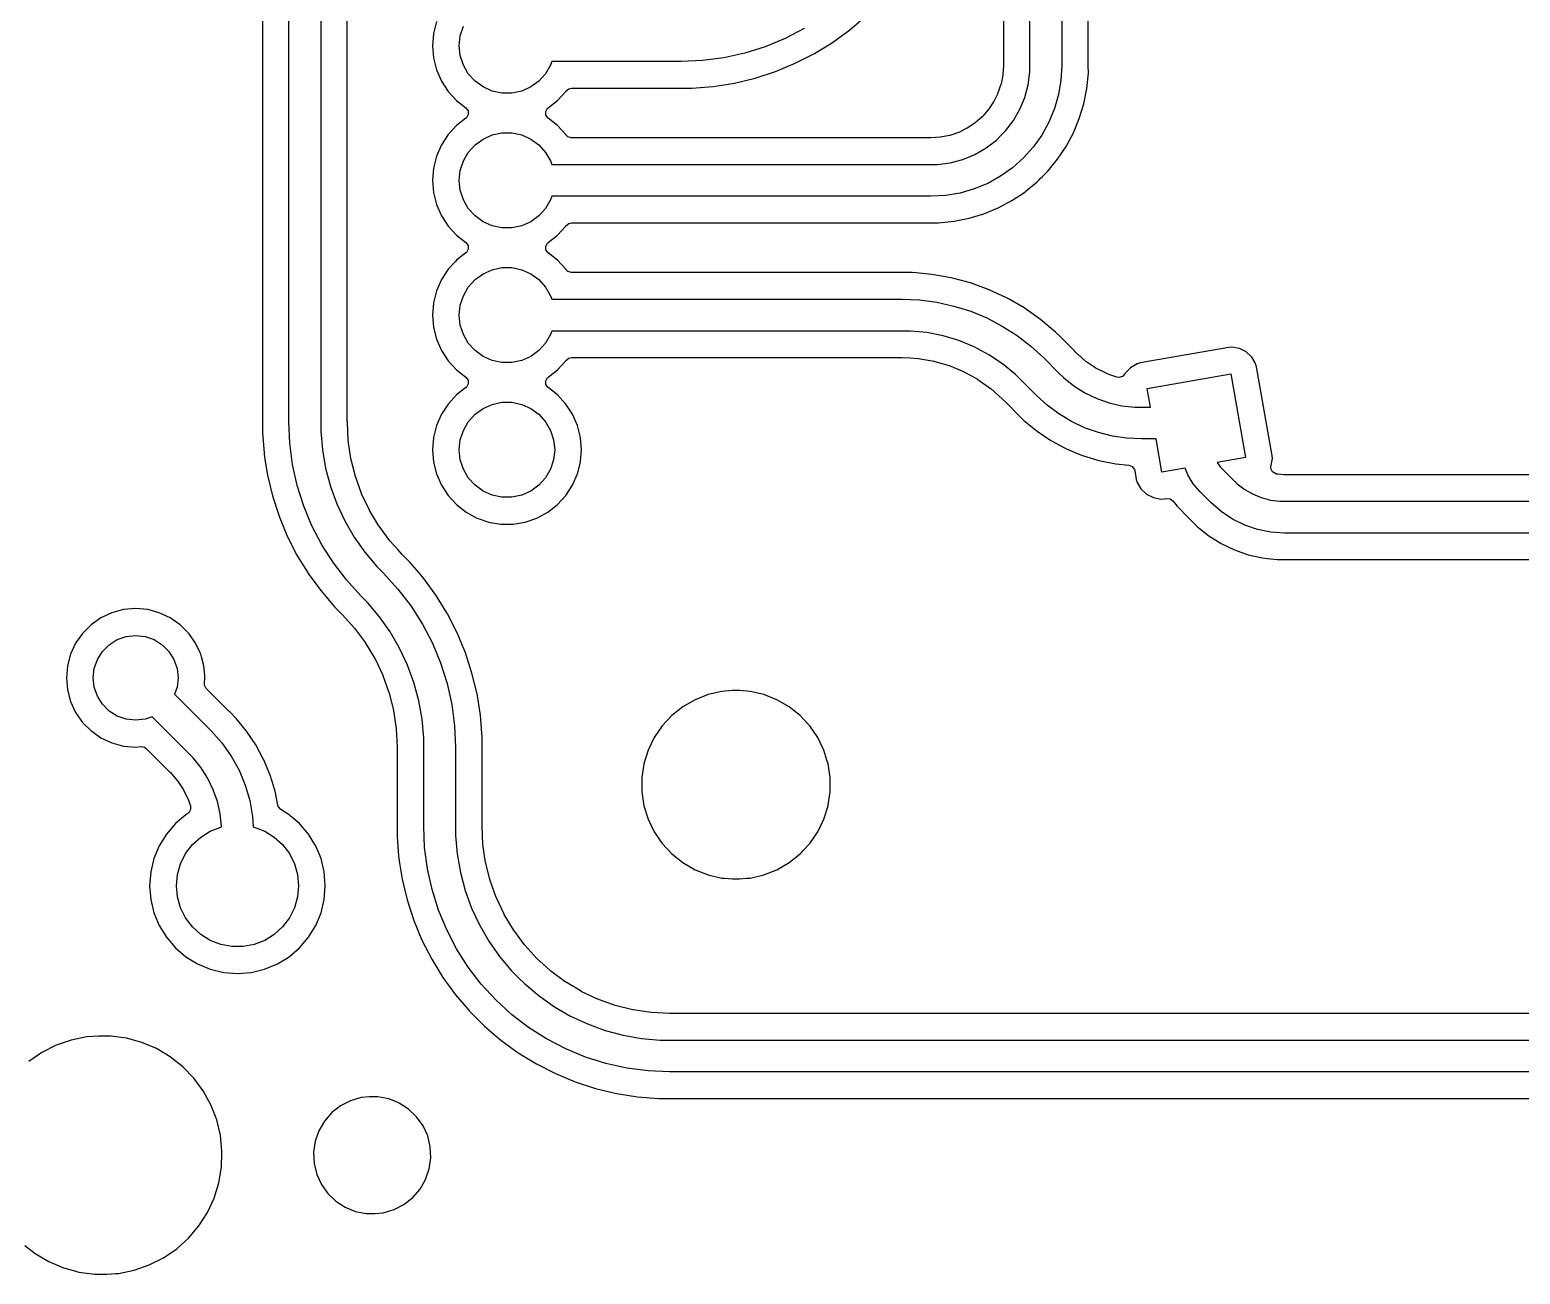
# Model space of a CAD drawing. Extents: x 68 to 346, y -197 to -84.
# Drawn here: x 205.63 to 233.73, y -181.91 to -158.45 of the extents above; entities that cross this region are included whole.
import ezdxf

# ---------------------------------------------------------------- set-up
doc = ezdxf.new("R2010")
doc.units = 0
doc.layers.add('BLACK', color=7, linetype='CONTINUOUS')

msp = doc.modelspace()

# ---------------------------------------------------------------- linework, layer by layer
at = {"layer": 'BLACK', "linetype": 'CONTINUOUS'}
for p, q in [((223.989, -149.01), (223.989, -159.035)), ((224.49, -159.122), (224.49, -148.923)), ((225.09, -148.923), (225.09, -159.122)), ((225.59, -159.082), (225.59, -156.616)), ((210.019, -157.196), (210.019, -165.756)), ((210.52, -165.844), (210.52, -157.108)), ((211.12, -157.108), (211.12, -165.844)), ((211.62, -165.843), (211.62, -157.196)), ((213.301, -158.294), (213.244, -158.519)), ((213.75, -158.563), (213.808, -158.384)), ((220.232, -158.429), (219.873, -158.616)), ((220.77, -158.688), (221.096, -158.451)), ((221.096, -158.451), (221.403, -158.189)), ((213.244, -158.519), (213.225, -158.75)), ((213.244, -158.519), (213.244, -158.519)), ((213.73, -158.75), (213.75, -158.563)), ((219.873, -158.616), (219.5, -158.77)), ((220.669, -158.75), (220.77, -158.688)), ((220.77, -158.688), (220.77, -158.688)), ((220.77, -158.688), (220.77, -158.688)), ((213.225, -158.75), (213.225, -158.75)), ((213.225, -158.75), (213.244, -158.981)), ((213.244, -158.981), (213.244, -158.981)), ((213.244, -158.981), (213.301, -159.206)), ((213.75, -158.937), (213.73, -158.75)), ((213.808, -159.116), (213.75, -158.937)), ((218.719, -158.98), (218.318, -159.032)), ((219.114, -158.892), (218.719, -158.98)), ((219.5, -158.77), (219.114, -158.892)), ((220.066, -159.082), (220.426, -158.899)), ((220.426, -158.899), (220.669, -158.75)), ((213.301, -159.206), (213.394, -159.419)), ((213.902, -159.279), (213.808, -159.116)), ((214.028, -159.419), (213.902, -159.279)), ((215.358, -159.279), (215.232, -159.419)), ((215.452, -159.116), (215.358, -159.279)), ((215.474, -159.05), (215.452, -159.116)), ((217.914, -159.05), (215.474, -159.05)), ((218.318, -159.032), (217.914, -159.05)), ((217.914, -159.05), (217.914, -159.05)), ((217.914, -159.05), (217.914, -159.05)), ((217.914, -159.05), (217.914, -159.05)), ((219.309, -159.361), (219.693, -159.237)), ((219.693, -159.237), (220.066, -159.082)), ((219.693, -159.237), (219.693, -159.237)), ((219.693, -159.237), (219.693, -159.237)), ((220.066, -159.082), (220.066, -159.082)), ((223.977, -159.304), (223.944, -159.472)), ((223.978, -159.296), (223.977, -159.304)), ((223.989, -159.124), (223.978, -159.296)), ((223.989, -159.035), (223.989, -159.035)), ((223.989, -159.035), (223.989, -159.12)), ((223.989, -159.12), (223.989, -159.124)), ((224.458, -159.487), (224.49, -159.244)), ((224.49, -159.244), (224.49, -159.122)), ((224.49, -159.122), (224.49, -159.122)), ((224.49, -159.122), (224.49, -159.122)), ((225.09, -159.122), (225.074, -159.398)), ((225.562, -159.558), (225.591, -159.268)), ((225.59, -159.122), (225.59, -159.082)), ((225.591, -159.268), (225.59, -159.122)), ((213.394, -159.419), (213.521, -159.613)), ((214.18, -159.529), (214.028, -159.419)), ((214.352, -159.606), (214.18, -159.529)), ((215.08, -159.529), (214.908, -159.606)), ((215.232, -159.419), (215.08, -159.529)), ((215.743, -159.607), (215.796, -159.561)), ((215.796, -159.561), (215.847, -159.55)), ((215.847, -159.55), (217.83, -159.55)), ((217.83, -159.55), (217.83, -159.551)), ((217.83, -159.551), (217.863, -159.55)), ((217.863, -159.55), (217.863, -159.551)), ((217.863, -159.551), (217.914, -159.551)), ((217.914, -159.551), (217.914, -159.551)), ((217.914, -159.551), (218.116, -159.551)), ((218.116, -159.551), (218.518, -159.519)), ((218.116, -159.551), (218.116, -159.551)), ((218.116, -159.551), (218.116, -159.551)), ((218.518, -159.519), (218.68, -159.493)), ((218.518, -159.519), (218.518, -159.519)), ((218.518, -159.519), (218.518, -159.519)), ((218.68, -159.493), (218.917, -159.456)), ((218.917, -159.456), (219.309, -159.361)), ((218.917, -159.456), (218.917, -159.456)), ((223.942, -159.48), (223.887, -159.641)), ((223.944, -159.472), (223.942, -159.48)), ((224.395, -159.724), (224.458, -159.487)), ((225.074, -159.398), (225.028, -159.671)), ((225.505, -159.844), (225.562, -159.558)), ((213.521, -159.613), (213.521, -159.613)), ((213.521, -159.613), (213.521, -159.613)), ((213.521, -159.613), (213.678, -159.784)), ((213.678, -159.784), (213.678, -159.784)), ((213.678, -159.784), (213.678, -159.784)), ((213.678, -159.784), (213.856, -159.922)), ((214.536, -159.645), (214.352, -159.606)), ((214.724, -159.645), (214.536, -159.645)), ((214.908, -159.606), (214.724, -159.645)), ((215.438, -159.896), (215.582, -159.784)), ((215.582, -159.784), (215.739, -159.613)), ((215.739, -159.613), (215.743, -159.607)), ((223.804, -159.809), (223.709, -159.951)), ((223.808, -159.802), (223.804, -159.809)), ((223.884, -159.649), (223.808, -159.802)), ((223.887, -159.641), (223.884, -159.649)), ((224.301, -159.95), (224.395, -159.724)), ((225.028, -159.671), (224.952, -159.937)), ((225.42, -160.123), (225.505, -159.844)), ((213.856, -160.118), (213.678, -160.256)), ((213.856, -159.922), (213.897, -159.979)), ((213.866, -160.109), (213.856, -160.118)), ((213.9, -160.049), (213.866, -160.109)), ((213.897, -159.979), (213.9, -160.049)), ((215.36, -159.991), (215.394, -159.931)), ((215.363, -160.061), (215.36, -159.991)), ((215.404, -160.118), (215.363, -160.061)), ((215.394, -159.931), (215.404, -159.922)), ((215.404, -159.922), (215.438, -159.896)), ((215.582, -160.256), (215.404, -160.118)), ((223.586, -160.092), (223.458, -160.204)), ((223.592, -160.086), (223.586, -160.092)), ((223.704, -159.958), (223.592, -160.086)), ((223.709, -159.951), (223.704, -159.958)), ((224.179, -160.162), (224.301, -159.95)), ((224.952, -159.937), (224.846, -160.193)), ((225.309, -160.393), (225.42, -160.123)), ((213.521, -160.427), (213.394, -160.621)), ((213.678, -160.256), (213.521, -160.427)), ((213.678, -160.256), (213.678, -160.256)), ((214.352, -160.434), (214.536, -160.395)), ((214.536, -160.395), (214.724, -160.395)), ((214.724, -160.395), (214.908, -160.434)), ((215.739, -160.427), (215.582, -160.256)), ((215.743, -160.433), (215.739, -160.427)), ((215.739, -160.427), (215.739, -160.427)), ((223.141, -160.387), (222.98, -160.442)), ((223.149, -160.384), (223.141, -160.387)), ((223.302, -160.308), (223.149, -160.384)), ((223.309, -160.304), (223.302, -160.308)), ((223.451, -160.209), (223.309, -160.304)), ((223.458, -160.204), (223.451, -160.209)), ((223.943, -160.443), (224.029, -160.356)), ((224.029, -160.356), (224.179, -160.162)), ((224.846, -160.193), (224.712, -160.435)), ((225.171, -160.65), (225.309, -160.393)), ((213.394, -160.621), (213.301, -160.834)), ((213.902, -160.761), (214.028, -160.621)), ((214.028, -160.621), (214.18, -160.511)), ((214.18, -160.511), (214.352, -160.434)), ((214.908, -160.434), (215.08, -160.511)), ((215.08, -160.511), (215.232, -160.621)), ((215.232, -160.621), (215.358, -160.761)), ((215.78, -160.47), (215.743, -160.433)), ((215.847, -160.489), (215.78, -160.47)), ((222.535, -160.489), (215.847, -160.489)), ((222.62, -160.489), (222.535, -160.489)), ((222.535, -160.489), (222.535, -160.489)), ((222.624, -160.489), (222.62, -160.489)), ((222.796, -160.478), (222.624, -160.489)), ((222.804, -160.477), (222.796, -160.478)), ((222.972, -160.444), (222.804, -160.477)), ((222.98, -160.442), (222.972, -160.444)), ((223.45, -160.801), (223.662, -160.679)), ((223.662, -160.679), (223.856, -160.529)), ((223.856, -160.529), (223.943, -160.443)), ((223.943, -160.443), (223.943, -160.443)), ((224.552, -160.661), (224.367, -160.867)), ((224.712, -160.435), (224.552, -160.661)), ((225.009, -160.892), (225.171, -160.65)), ((213.301, -160.834), (213.244, -161.059)), ((213.75, -161.103), (213.808, -160.924)), ((213.808, -160.924), (213.902, -160.761)), ((215.358, -160.761), (215.452, -160.924)), ((215.452, -160.924), (215.474, -160.99)), ((215.474, -160.99), (222.622, -160.99)), ((222.622, -160.99), (222.622, -160.99)), ((222.622, -160.99), (222.622, -160.99)), ((222.622, -160.99), (222.622, -160.99)), ((222.622, -160.99), (222.744, -160.99)), ((222.744, -160.99), (222.987, -160.958)), ((222.987, -160.958), (223.224, -160.895)), ((223.224, -160.895), (223.45, -160.801)), ((224.367, -160.867), (224.161, -161.052)), ((224.367, -160.867), (224.367, -160.867)), ((224.824, -161.118), (225.009, -160.892)), ((213.244, -161.059), (213.225, -161.29)), ((213.244, -161.059), (213.244, -161.059)), ((213.73, -161.29), (213.75, -161.103)), ((223.935, -161.212), (223.693, -161.346)), ((224.161, -161.052), (223.935, -161.212)), ((224.662, -161.281), (224.685, -161.257)), ((224.685, -161.257), (224.721, -161.221)), ((224.685, -161.257), (224.685, -161.257)), ((224.721, -161.221), (224.824, -161.118)), ((224.721, -161.221), (224.721, -161.221)), ((213.225, -161.29), (213.225, -161.29)), ((213.225, -161.29), (213.244, -161.521)), ((213.244, -161.521), (213.244, -161.521)), ((213.244, -161.521), (213.301, -161.746)), ((213.75, -161.477), (213.73, -161.29)), ((213.808, -161.656), (213.75, -161.477)), ((223.171, -161.528), (222.898, -161.574)), ((223.437, -161.451), (223.171, -161.528)), ((223.693, -161.346), (223.437, -161.451)), ((224.15, -161.671), (224.392, -161.509)), ((224.392, -161.509), (224.408, -161.497)), ((224.408, -161.497), (224.502, -161.419)), ((224.502, -161.419), (224.618, -161.324)), ((224.618, -161.324), (224.662, -161.281)), ((224.662, -161.281), (224.662, -161.281)), ((213.301, -161.746), (213.394, -161.959)), ((213.902, -161.819), (213.808, -161.656)), ((214.028, -161.959), (213.902, -161.819)), ((215.358, -161.819), (215.232, -161.959)), ((215.452, -161.656), (215.358, -161.819)), ((215.474, -161.59), (215.452, -161.656)), ((222.622, -161.59), (215.474, -161.59)), ((222.898, -161.574), (222.622, -161.59)), ((222.622, -161.59), (222.622, -161.59)), ((222.622, -161.59), (222.622, -161.59)), ((223.623, -161.92), (223.893, -161.809)), ((223.893, -161.809), (224.15, -161.671)), ((213.394, -161.959), (213.521, -162.153)), ((214.18, -162.069), (214.028, -161.959)), ((214.352, -162.146), (214.18, -162.069)), ((215.08, -162.069), (214.908, -162.146)), ((215.232, -161.959), (215.08, -162.069)), ((215.743, -162.147), (215.796, -162.101)), ((215.796, -162.101), (215.847, -162.09)), ((215.847, -162.09), (222.669, -162.09)), ((222.669, -162.09), (222.669, -162.09)), ((222.669, -162.09), (222.768, -162.09)), ((222.768, -162.09), (223.058, -162.062)), ((223.058, -162.062), (223.344, -162.005)), ((223.344, -162.005), (223.623, -161.92)), ((213.521, -162.153), (213.521, -162.153)), ((213.521, -162.153), (213.521, -162.153)), ((213.521, -162.153), (213.678, -162.324)), ((213.678, -162.324), (213.678, -162.324)), ((213.678, -162.324), (213.678, -162.324)), ((213.678, -162.324), (213.856, -162.462)), ((214.536, -162.185), (214.352, -162.146)), ((214.724, -162.185), (214.536, -162.185)), ((214.908, -162.146), (214.724, -162.185)), ((215.404, -162.462), (215.582, -162.324)), ((215.582, -162.324), (215.739, -162.153)), ((215.739, -162.153), (215.743, -162.147)), ((213.856, -162.658), (213.678, -162.796)), ((213.856, -162.462), (213.897, -162.519)), ((213.866, -162.649), (213.856, -162.658)), ((213.9, -162.589), (213.866, -162.649)), ((213.897, -162.519), (213.9, -162.589)), ((215.36, -162.531), (215.394, -162.471)), ((215.363, -162.601), (215.36, -162.531)), ((215.404, -162.658), (215.363, -162.601)), ((215.394, -162.471), (215.404, -162.462)), ((215.582, -162.796), (215.404, -162.658)), ((213.651, -162.826), (213.521, -162.967)), ((213.678, -162.796), (213.651, -162.826)), ((213.678, -162.796), (213.678, -162.796)), ((213.678, -162.796), (213.678, -162.796)), ((213.678, -162.796), (213.678, -162.796)), ((214.352, -162.974), (214.536, -162.935)), ((214.536, -162.935), (214.724, -162.935)), ((214.724, -162.935), (214.908, -162.974)), ((215.739, -162.967), (215.582, -162.796)), ((213.394, -163.161), (213.301, -163.374)), ((213.521, -162.967), (213.394, -163.161)), ((213.902, -163.301), (214.028, -163.161)), ((214.028, -163.161), (214.18, -163.051)), ((214.18, -163.051), (214.352, -162.974)), ((214.908, -162.974), (215.08, -163.051)), ((215.08, -163.051), (215.232, -163.161)), ((215.232, -163.161), (215.358, -163.301)), ((215.743, -162.973), (215.739, -162.967)), ((215.739, -162.967), (215.739, -162.967)), ((215.78, -163.01), (215.743, -162.973)), ((215.847, -163.029), (215.78, -163.01)), ((222.125, -163.029), (215.847, -163.029)), ((222.267, -163.03), (222.125, -163.029)), ((222.125, -163.029), (222.125, -163.029)), ((222.346, -163.036), (222.267, -163.03)), ((222.267, -163.03), (222.267, -163.03)), ((222.639, -163.062), (222.346, -163.036)), ((223.007, -163.127), (222.639, -163.062)), ((223.367, -163.224), (223.007, -163.127)), ((223.517, -163.278), (223.367, -163.224)), ((223.367, -163.224), (223.367, -163.224)), ((223.367, -163.224), (223.367, -163.224)), ((213.301, -163.374), (213.244, -163.599)), ((213.75, -163.643), (213.808, -163.464)), ((213.808, -163.464), (213.902, -163.301)), ((215.358, -163.301), (215.452, -163.464)), ((215.452, -163.464), (215.474, -163.53)), ((223.718, -163.351), (223.517, -163.278)), ((224.057, -163.509), (223.718, -163.351)), ((224.096, -163.532), (224.057, -163.509)), ((213.244, -163.599), (213.225, -163.83)), ((213.244, -163.599), (213.244, -163.599)), ((213.73, -163.83), (213.75, -163.643)), ((215.474, -163.53), (222.08, -163.53)), ((222.08, -163.53), (222.08, -163.53)), ((222.08, -163.53), (222.409, -163.544)), ((222.409, -163.544), (222.736, -163.587)), ((222.736, -163.587), (223.057, -163.659)), ((223.057, -163.659), (223.372, -163.758)), ((223.372, -163.758), (223.676, -163.884)), ((224.38, -163.696), (224.096, -163.532)), ((224.686, -163.91), (224.38, -163.696)), ((213.225, -163.83), (213.225, -163.83)), ((213.225, -163.83), (213.244, -164.061)), ((213.244, -164.061), (213.244, -164.061)), ((213.244, -164.061), (213.301, -164.286)), ((213.75, -164.017), (213.73, -163.83)), ((213.808, -164.196), (213.75, -164.017)), ((223.676, -163.884), (223.968, -164.036)), ((223.968, -164.036), (224.246, -164.213)), ((224.972, -164.15), (224.686, -163.91)), ((224.686, -163.91), (224.686, -163.91)), ((213.301, -164.286), (213.394, -164.499)), ((213.902, -164.359), (213.808, -164.196)), ((214.028, -164.499), (213.902, -164.359)), ((215.358, -164.359), (215.232, -164.499)), ((215.452, -164.196), (215.358, -164.359)), ((215.474, -164.13), (215.452, -164.196)), ((222.08, -164.13), (215.474, -164.13)), ((222.236, -164.13), (222.08, -164.13)), ((222.547, -164.161), (222.236, -164.13)), ((222.853, -164.221), (222.547, -164.161)), ((223.151, -164.312), (222.853, -164.221)), ((223.44, -164.431), (223.151, -164.312)), ((224.246, -164.213), (224.507, -164.413)), ((225.058, -164.236), (224.972, -164.15)), ((225.071, -164.249), (225.058, -164.236)), ((225.328, -164.506), (225.071, -164.249)), ((225.071, -164.249), (225.071, -164.249)), ((213.394, -164.499), (213.521, -164.693)), ((214.18, -164.609), (214.028, -164.499)), ((214.352, -164.686), (214.18, -164.609)), ((215.08, -164.609), (214.908, -164.686)), ((215.232, -164.499), (215.08, -164.609)), ((215.743, -164.687), (215.796, -164.641)), ((215.796, -164.641), (215.847, -164.63)), ((215.847, -164.63), (222.078, -164.63)), ((222.078, -164.63), (222.082, -164.631)), ((222.082, -164.631), (222.23, -164.639)), ((222.23, -164.639), (222.376, -164.647)), ((223.715, -164.579), (223.44, -164.431)), ((223.974, -164.752), (223.715, -164.579)), ((224.507, -164.413), (224.75, -164.636)), ((224.75, -164.636), (224.75, -164.636)), ((224.75, -164.636), (225.036, -164.922)), ((225.331, -164.508), (225.328, -164.506)), ((225.328, -164.506), (225.328, -164.506)), ((225.376, -164.553), (225.331, -164.508)), ((225.331, -164.508), (225.331, -164.508)), ((225.388, -164.566), (225.376, -164.553)), ((225.391, -164.569), (225.388, -164.566)), ((225.542, -164.702), (225.391, -164.569)), ((228.236, -164.438), (226.566, -164.733)), ((228.296, -164.434), (228.236, -164.438)), ((228.236, -164.438), (228.236, -164.438)), ((228.438, -164.46), (228.296, -164.434)), ((228.296, -164.434), (228.296, -164.434)), ((228.502, -164.493), (228.438, -164.46)), ((228.438, -164.46), (228.438, -164.46)), ((228.438, -164.46), (228.438, -164.46)), ((228.566, -164.525), (228.502, -164.493)), ((228.671, -164.624), (228.566, -164.525)), ((228.735, -164.733), (228.671, -164.624)), ((228.671, -164.624), (228.671, -164.624)), ((228.671, -164.624), (228.671, -164.624)), ((213.521, -164.693), (213.521, -164.693)), ((213.521, -164.693), (213.521, -164.693)), ((213.521, -164.693), (213.678, -164.864)), ((213.678, -164.864), (213.678, -164.864)), ((213.678, -164.864), (213.678, -164.864)), ((213.678, -164.864), (213.856, -165.002)), ((214.536, -164.725), (214.352, -164.686)), ((214.724, -164.725), (214.536, -164.725)), ((214.908, -164.686), (214.724, -164.725)), ((215.407, -165), (215.582, -164.864)), ((215.582, -164.864), (215.739, -164.693)), ((215.739, -164.693), (215.743, -164.687)), ((222.376, -164.647), (222.383, -164.648)), ((222.383, -164.648), (222.649, -164.693)), ((222.649, -164.693), (222.672, -164.697)), ((222.672, -164.697), (222.679, -164.699)), ((222.679, -164.699), (222.96, -164.78)), ((222.96, -164.78), (222.967, -164.782)), ((222.967, -164.782), (223.238, -164.894)), ((223.238, -164.894), (223.244, -164.897)), ((223.244, -164.897), (223.479, -165.027)), ((224.216, -164.95), (223.974, -164.752)), ((225.036, -164.922), (225.036, -164.922)), ((225.036, -164.922), (225.036, -164.922)), ((225.036, -164.922), (225.036, -164.922)), ((225.036, -164.922), (225.123, -165.009)), ((225.554, -164.712), (225.542, -164.702)), ((225.561, -164.717), (225.554, -164.712)), ((225.693, -164.805), (225.561, -164.717)), ((225.724, -164.826), (225.693, -164.805)), ((225.739, -164.836), (225.724, -164.826)), ((225.746, -164.84), (225.739, -164.836)), ((225.938, -164.934), (225.746, -164.84)), ((226.385, -164.822), (226.286, -164.927)), ((226.509, -164.749), (226.385, -164.822)), ((226.514, -164.748), (226.509, -164.749)), ((226.509, -164.749), (226.509, -164.749)), ((226.566, -164.733), (226.514, -164.748)), ((226.566, -164.733), (226.566, -164.733)), ((226.566, -164.733), (226.566, -164.733)), ((228.744, -164.748), (228.735, -164.733)), ((228.761, -164.805), (228.744, -164.748)), ((229.05, -166.448), (228.761, -164.805)), ((228.761, -164.805), (228.761, -164.805)), ((228.761, -164.805), (228.761, -164.805)), ((213.856, -165.198), (213.678, -165.336)), ((213.856, -165.002), (213.897, -165.059)), ((213.866, -165.189), (213.856, -165.198)), ((213.9, -165.129), (213.866, -165.189)), ((213.897, -165.059), (213.9, -165.129)), ((215.36, -165.071), (215.394, -165.011)), ((215.363, -165.141), (215.36, -165.071)), ((215.404, -165.198), (215.363, -165.141)), ((215.394, -165.011), (215.404, -165.002)), ((215.404, -165.002), (215.407, -165)), ((215.582, -165.336), (215.404, -165.198)), ((223.479, -165.027), (223.501, -165.039)), ((223.501, -165.039), (223.506, -165.043)), ((223.506, -165.043), (223.745, -165.212)), ((224.326, -165.06), (224.216, -164.95)), ((224.612, -165.346), (224.326, -165.06)), ((224.326, -165.06), (224.326, -165.06)), ((224.326, -165.06), (224.326, -165.06)), ((224.326, -165.06), (224.326, -165.06)), ((225.123, -165.009), (225.317, -165.163)), ((225.317, -165.163), (225.526, -165.295)), ((225.945, -164.938), (225.938, -164.934)), ((226.034, -164.968), (225.945, -164.938)), ((226.13, -165), (226.034, -164.968)), ((226.165, -165.007), (226.13, -165)), ((226.233, -164.99), (226.165, -165.007)), ((226.28, -164.939), (226.233, -164.99)), ((226.286, -164.927), (226.28, -164.939)), ((226.286, -164.927), (226.286, -164.927)), ((226.7, -165.217), (228.276, -164.939)), ((228.276, -164.939), (228.554, -166.515)), ((213.678, -165.336), (213.521, -165.507)), ((213.678, -165.336), (213.678, -165.336)), ((214.352, -165.514), (214.536, -165.475)), ((214.536, -165.475), (214.724, -165.475)), ((214.724, -165.475), (214.908, -165.514)), ((215.739, -165.507), (215.582, -165.336)), ((223.745, -165.212), (223.751, -165.217)), ((223.751, -165.217), (223.971, -165.413)), ((223.971, -165.413), (223.974, -165.416)), ((223.974, -165.416), (224.039, -165.481)), ((224.039, -165.481), (224.039, -165.481)), ((224.039, -165.481), (224.29, -165.733)), ((224.815, -165.531), (224.612, -165.346)), ((224.612, -165.346), (224.612, -165.346)), ((225.526, -165.295), (225.748, -165.402)), ((225.748, -165.402), (225.982, -165.484)), ((225.982, -165.484), (226.223, -165.538)), ((226.762, -165.566), (226.7, -165.217)), ((210.019, -165.756), (210.019, -165.757)), ((210.019, -165.757), (210.019, -165.793)), ((213.394, -165.701), (213.301, -165.914)), ((213.521, -165.507), (213.394, -165.701)), ((213.902, -165.841), (214.028, -165.701)), ((214.028, -165.701), (214.18, -165.591)), ((214.18, -165.591), (214.352, -165.514)), ((214.908, -165.514), (215.08, -165.591)), ((215.08, -165.591), (215.232, -165.701)), ((215.232, -165.701), (215.358, -165.841)), ((215.866, -165.701), (215.739, -165.507)), ((215.739, -165.507), (215.739, -165.507)), ((215.739, -165.507), (215.739, -165.507)), ((215.959, -165.914), (215.866, -165.701)), ((224.29, -165.733), (224.291, -165.733)), ((224.291, -165.733), (224.31, -165.752)), ((224.31, -165.752), (224.373, -165.815)), ((225.036, -165.694), (224.815, -165.531)), ((225.272, -165.836), (225.036, -165.694)), ((226.223, -165.538), (226.468, -165.566)), ((226.468, -165.566), (226.592, -165.566)), ((226.592, -165.566), (226.762, -165.566)), ((210.019, -165.793), (210.019, -165.793)), ((210.019, -165.793), (210.019, -166.046)), ((210.019, -166.046), (210.019, -166.046)), ((210.019, -166.046), (210.05, -166.432)), ((210.538, -166.248), (210.52, -165.844)), ((210.52, -165.844), (210.52, -165.844)), ((210.52, -165.844), (210.52, -165.844)), ((211.12, -165.844), (211.12, -165.844)), ((211.12, -165.844), (211.12, -166.02)), ((211.12, -166.02), (211.151, -166.371)), ((211.621, -165.846), (211.62, -165.843)), ((211.637, -166.187), (211.621, -165.846)), ((213.301, -165.914), (213.244, -166.139)), ((213.75, -166.183), (213.808, -166.004)), ((213.808, -166.004), (213.902, -165.841)), ((215.358, -165.841), (215.452, -166.004)), ((215.452, -166.004), (215.51, -166.183)), ((216.016, -166.139), (215.959, -165.914)), ((224.373, -165.815), (224.623, -166.02)), ((224.623, -166.02), (224.623, -166.02)), ((224.623, -166.02), (224.882, -166.193)), ((225.52, -165.953), (225.272, -165.836)), ((225.779, -166.046), (225.52, -165.953)), ((226.045, -166.112), (225.779, -166.046)), ((210.59, -166.649), (210.538, -166.248)), ((211.638, -166.194), (211.637, -166.187)), ((211.688, -166.531), (211.638, -166.194)), ((213.244, -166.139), (213.225, -166.37)), ((213.244, -166.139), (213.244, -166.139)), ((213.73, -166.37), (213.75, -166.183)), ((215.51, -166.183), (215.53, -166.37)), ((216.035, -166.37), (216.016, -166.139)), ((216.016, -166.139), (216.016, -166.139)), ((224.882, -166.193), (224.893, -166.2)), ((224.893, -166.2), (225.142, -166.334)), ((226.317, -166.153), (226.045, -166.112)), ((226.592, -166.166), (226.317, -166.153)), ((226.868, -166.166), (226.592, -166.166)), ((226.592, -166.166), (226.592, -166.166)), ((226.592, -166.166), (226.592, -166.166)), ((226.978, -166.793), (226.868, -166.166)), ((210.05, -166.432), (210.051, -166.448)), ((210.051, -166.448), (210.068, -166.553)), ((210.068, -166.553), (210.114, -166.847)), ((211.151, -166.371), (211.212, -166.718)), ((211.689, -166.537), (211.688, -166.531)), ((211.725, -166.679), (211.689, -166.537)), ((213.225, -166.37), (213.225, -166.37)), ((213.225, -166.37), (213.244, -166.601)), ((213.244, -166.601), (213.244, -166.601)), ((213.244, -166.601), (213.301, -166.826)), ((213.75, -166.557), (213.73, -166.37)), ((213.808, -166.736), (213.75, -166.557)), ((215.51, -166.557), (215.452, -166.736)), ((215.53, -166.37), (215.51, -166.557)), ((215.959, -166.826), (216.016, -166.601)), ((216.016, -166.601), (216.018, -166.582)), ((216.018, -166.582), (216.035, -166.37)), ((216.035, -166.37), (216.035, -166.37)), ((225.142, -166.334), (225.179, -166.353)), ((225.179, -166.353), (225.369, -166.432)), ((225.369, -166.432), (225.478, -166.477)), ((225.478, -166.477), (225.789, -166.572)), ((225.789, -166.572), (225.789, -166.572)), ((225.789, -166.572), (225.789, -166.572)), ((225.789, -166.572), (225.789, -166.572)), ((225.789, -166.572), (226.107, -166.635)), ((228.554, -166.515), (228.021, -166.609)), ((228.021, -166.609), (228.076, -166.692)), ((229.036, -166.659), (229.059, -166.535)), ((229.055, -166.475), (229.05, -166.448)), ((229.059, -166.535), (229.055, -166.475)), ((210.114, -166.847), (210.114, -166.847)), ((210.114, -166.847), (210.209, -167.239)), ((210.678, -167.044), (210.59, -166.649)), ((211.212, -166.718), (211.303, -167.059)), ((211.767, -166.847), (211.725, -166.679)), ((211.772, -166.867), (211.767, -166.847)), ((211.774, -166.873), (211.772, -166.867)), ((211.889, -167.194), (211.774, -166.873)), ((213.301, -166.826), (213.394, -167.039)), ((213.902, -166.899), (213.808, -166.736)), ((215.452, -166.736), (215.358, -166.899)), ((215.866, -167.039), (215.959, -166.826)), ((226.107, -166.635), (226.354, -166.659)), ((226.354, -166.659), (226.419, -166.685)), ((226.419, -166.685), (226.46, -166.742)), ((226.46, -166.742), (226.464, -166.761)), ((226.464, -166.761), (226.494, -166.927)), ((227.413, -166.716), (226.978, -166.793)), ((227.465, -166.842), (227.413, -166.716)), ((227.569, -167.011), (227.465, -166.842)), ((228.076, -166.692), (228.122, -166.738)), ((228.122, -166.738), (228.326, -166.941)), ((229.033, -166.679), (229.036, -166.659)), ((229.033, -166.725), (229.033, -166.679)), ((229.065, -166.787), (229.033, -166.725)), ((229.126, -166.822), (229.065, -166.787)), ((229.139, -166.825), (229.126, -166.822)), ((229.144, -166.827), (229.139, -166.825)), ((229.163, -166.83), (229.144, -166.827)), ((229.285, -166.839), (229.163, -166.83)), ((229.29, -166.839), (229.285, -166.839)), ((236.506, -166.839), (229.29, -166.839)), ((210.8, -167.43), (210.678, -167.044)), ((211.303, -167.059), (211.424, -167.39)), ((213.394, -167.039), (213.521, -167.233)), ((214.028, -167.039), (213.902, -166.899)), ((214.18, -167.149), (214.028, -167.039)), ((214.352, -167.226), (214.18, -167.149)), ((215.08, -167.149), (214.908, -167.226)), ((215.232, -167.039), (215.08, -167.149)), ((215.358, -166.899), (215.232, -167.039)), ((215.739, -167.233), (215.866, -167.039)), ((226.494, -166.927), (226.51, -166.985)), ((226.51, -166.985), (226.51, -166.985)), ((226.51, -166.985), (226.583, -167.109)), ((226.583, -167.109), (226.583, -167.109)), ((226.583, -167.109), (226.583, -167.109)), ((226.583, -167.109), (226.688, -167.207)), ((227.698, -167.162), (227.569, -167.011)), ((227.901, -167.366), (227.698, -167.162)), ((227.698, -167.162), (227.698, -167.162)), ((227.698, -167.162), (227.698, -167.162)), ((228.326, -166.941), (228.326, -166.942)), ((228.326, -166.942), (228.389, -167.005)), ((228.389, -167.005), (228.53, -167.113)), ((228.53, -167.113), (228.685, -167.202)), ((210.209, -167.239), (210.333, -167.623)), ((210.954, -167.803), (210.8, -167.43)), ((211.424, -167.39), (211.573, -167.709)), ((211.891, -167.2), (211.889, -167.194)), ((212.037, -167.508), (211.891, -167.2)), ((213.521, -167.233), (213.521, -167.233)), ((213.521, -167.233), (213.521, -167.233)), ((213.521, -167.233), (213.678, -167.404)), ((213.678, -167.404), (213.678, -167.404)), ((213.678, -167.404), (213.678, -167.404)), ((213.678, -167.404), (213.861, -167.546)), ((214.536, -167.265), (214.352, -167.226)), ((214.724, -167.265), (214.536, -167.265)), ((214.908, -167.226), (214.724, -167.265)), ((215.4, -167.545), (215.543, -167.434)), ((215.543, -167.434), (215.582, -167.404)), ((215.582, -167.404), (215.739, -167.233)), ((226.688, -167.207), (226.817, -167.272)), ((226.817, -167.272), (226.817, -167.272)), ((226.817, -167.272), (226.958, -167.298)), ((226.958, -167.298), (227.018, -167.294)), ((227.018, -167.294), (227.064, -167.286)), ((227.064, -167.286), (227.134, -167.294)), ((227.134, -167.294), (227.184, -167.333)), ((227.184, -167.333), (227.239, -167.404)), ((227.239, -167.404), (227.262, -167.434)), ((227.262, -167.434), (227.312, -167.484)), ((228.094, -167.535), (227.901, -167.366)), ((227.901, -167.366), (227.901, -167.366)), ((227.901, -167.366), (227.901, -167.366)), ((227.901, -167.366), (227.901, -167.366)), ((228.685, -167.202), (228.85, -167.271)), ((228.85, -167.271), (229.022, -167.317)), ((229.022, -167.317), (229.199, -167.34)), ((229.199, -167.34), (229.288, -167.34)), ((229.288, -167.34), (229.288, -167.34)), ((229.288, -167.34), (229.288, -167.34)), ((229.288, -167.34), (236.506, -167.34)), ((210.333, -167.623), (210.333, -167.623)), ((210.333, -167.623), (210.333, -167.623)), ((210.333, -167.623), (210.488, -167.996)), ((211.573, -167.709), (211.749, -168.015)), ((212.04, -167.513), (212.037, -167.508)), ((212.202, -167.784), (212.04, -167.513)), ((213.861, -167.546), (213.861, -167.546)), ((213.861, -167.546), (213.861, -167.546)), ((213.861, -167.546), (214.065, -167.657)), ((214.065, -167.657), (214.142, -167.683)), ((214.142, -167.683), (214.285, -167.732)), ((214.285, -167.732), (214.285, -167.732)), ((214.285, -167.732), (214.285, -167.732)), ((214.285, -167.732), (214.514, -167.77)), ((214.746, -167.77), (214.975, -167.732)), ((214.975, -167.732), (215.195, -167.657)), ((215.195, -167.657), (215.399, -167.546)), ((215.399, -167.546), (215.4, -167.545)), ((227.312, -167.484), (227.312, -167.484)), ((227.312, -167.484), (227.312, -167.485)), ((227.312, -167.485), (227.344, -167.516)), ((227.344, -167.516), (227.406, -167.578)), ((227.406, -167.578), (227.406, -167.578)), ((227.406, -167.578), (227.486, -167.658)), ((227.486, -167.658), (227.486, -167.658)), ((227.486, -167.658), (227.511, -167.683)), ((227.511, -167.683), (227.511, -167.683)), ((227.511, -167.683), (227.548, -167.72)), ((227.548, -167.72), (227.548, -167.72)), ((227.548, -167.72), (227.645, -167.817)), ((228.308, -167.677), (228.094, -167.535)), ((228.538, -167.791), (228.308, -167.677)), ((210.488, -167.996), (210.488, -167.996)), ((210.488, -167.996), (210.671, -168.356)), ((211.141, -168.162), (210.954, -167.803)), ((211.749, -168.015), (211.951, -168.303)), ((212.215, -167.806), (212.202, -167.784)), ((212.218, -167.811), (212.215, -167.806)), ((212.421, -168.084), (212.218, -167.811)), ((214.514, -167.77), (214.514, -167.77)), ((214.514, -167.77), (214.746, -167.77)), ((214.746, -167.77), (214.746, -167.77)), ((227.645, -167.817), (227.681, -167.846)), ((227.681, -167.846), (227.861, -167.99)), ((227.861, -167.99), (227.861, -167.99)), ((227.861, -167.99), (227.861, -167.99)), ((227.861, -167.99), (228.095, -168.137)), ((228.78, -167.873), (228.538, -167.791)), ((229.032, -167.923), (228.78, -167.873)), ((229.288, -167.94), (229.032, -167.923)), ((236.506, -167.94), (229.288, -167.94)), ((229.288, -167.94), (229.288, -167.94)), ((229.288, -167.94), (229.288, -167.94)), ((211.358, -168.503), (211.141, -168.162)), ((212.425, -168.089), (212.421, -168.084)), ((212.577, -168.257), (212.425, -168.089)), ((212.655, -168.343), (212.577, -168.257)), ((228.095, -168.137), (228.345, -168.257)), ((228.345, -168.257), (228.605, -168.348)), ((210.671, -168.356), (210.751, -168.487)), ((210.751, -168.487), (210.88, -168.697)), ((211.605, -168.824), (211.358, -168.503)), ((211.951, -168.303), (212.178, -168.573)), ((212.178, -168.573), (212.302, -168.698)), ((212.657, -168.345), (212.655, -168.343)), ((212.799, -168.487), (212.657, -168.345)), ((212.93, -168.64), (212.799, -168.487)), ((228.605, -168.348), (228.875, -168.41)), ((228.875, -168.41), (228.875, -168.41)), ((228.875, -168.41), (228.875, -168.41)), ((228.875, -168.41), (228.965, -168.42)), ((228.965, -168.42), (229.15, -168.441)), ((229.15, -168.441), (229.288, -168.44)), ((229.288, -168.44), (236.422, -168.44)), ((210.88, -168.697), (210.882, -168.7)), ((210.882, -168.7), (210.882, -168.7)), ((210.882, -168.7), (211.119, -169.026)), ((211.878, -169.122), (211.605, -168.824)), ((212.302, -168.698), (212.575, -168.996)), ((213.061, -168.794), (212.93, -168.64)), ((213.259, -169.067), (213.061, -168.794)), ((211.119, -169.026), (211.346, -169.292)), ((212.002, -169.247), (211.878, -169.122)), ((212.575, -168.996), (212.822, -169.317)), ((213.298, -169.12), (213.259, -169.067)), ((213.496, -169.443), (213.298, -169.12)), ((207.403, -169.384), (207.184, -169.443)), ((207.63, -169.365), (207.403, -169.384)), ((207.403, -169.384), (207.403, -169.384)), ((207.857, -169.384), (207.63, -169.365)), ((207.63, -169.365), (207.63, -169.365)), ((208.076, -169.443), (207.857, -169.384)), ((207.857, -169.384), (207.857, -169.384)), ((207.857, -169.384), (207.857, -169.384)), ((207.857, -169.384), (207.857, -169.384)), ((207.857, -169.384), (207.857, -169.384)), ((211.346, -169.292), (211.381, -169.333)), ((211.381, -169.333), (211.464, -169.417)), ((211.464, -169.417), (211.523, -169.475)), ((212.229, -169.517), (212.002, -169.247)), ((212.822, -169.317), (213.039, -169.658)), ((206.791, -169.67), (206.63, -169.831)), ((206.977, -169.54), (206.791, -169.67)), ((207.184, -169.443), (206.977, -169.54)), ((206.977, -169.54), (206.977, -169.54)), ((207.184, -169.443), (207.184, -169.443)), ((208.283, -169.54), (208.076, -169.443)), ((208.076, -169.443), (208.076, -169.443)), ((208.469, -169.67), (208.283, -169.54)), ((208.283, -169.54), (208.283, -169.54)), ((208.63, -169.831), (208.469, -169.67)), ((211.523, -169.475), (211.525, -169.477)), ((211.525, -169.477), (211.755, -169.731)), ((212.431, -169.805), (212.229, -169.517)), ((213.039, -169.658), (213.226, -170.017)), ((213.509, -169.464), (213.496, -169.443)), ((213.692, -169.824), (213.509, -169.464)), ((206.63, -169.831), (206.499, -170.017)), ((207.131, -170.045), (207.283, -169.949)), ((207.283, -169.949), (207.452, -169.89)), ((207.452, -169.89), (207.63, -169.87)), ((207.63, -169.87), (207.808, -169.89)), ((207.808, -169.89), (207.977, -169.949)), ((207.977, -169.949), (208.129, -170.045)), ((208.639, -169.843), (208.63, -169.831)), ((208.761, -170.017), (208.639, -169.843)), ((211.755, -169.731), (211.759, -169.736)), ((211.759, -169.736), (211.962, -170.009)), ((212.607, -170.111), (212.431, -169.805)), ((213.847, -170.197), (213.692, -169.824)), ((206.403, -170.224), (206.344, -170.443)), ((206.499, -170.017), (206.403, -170.224)), ((206.403, -170.224), (206.403, -170.224)), ((206.499, -170.017), (206.499, -170.017)), ((206.909, -170.323), (207.005, -170.171)), ((207.005, -170.171), (207.131, -170.045)), ((208.129, -170.045), (208.255, -170.171)), ((208.255, -170.171), (208.351, -170.323)), ((208.844, -170.197), (208.761, -170.017)), ((208.857, -170.224), (208.844, -170.197)), ((208.871, -170.277), (208.857, -170.224)), ((208.857, -170.224), (208.857, -170.224)), ((211.962, -170.009), (211.965, -170.014)), ((211.965, -170.014), (212.14, -170.307)), ((212.756, -170.43), (212.607, -170.111)), ((213.226, -170.017), (213.38, -170.39)), ((213.971, -170.581), (213.847, -170.197)), ((213.847, -170.197), (213.847, -170.197)), ((213.847, -170.197), (213.847, -170.197)), ((206.344, -170.443), (206.325, -170.67)), ((206.344, -170.443), (206.344, -170.443)), ((206.83, -170.67), (206.85, -170.492)), ((206.85, -170.492), (206.909, -170.323)), ((208.351, -170.323), (208.41, -170.492)), ((208.41, -170.492), (208.43, -170.67)), ((208.916, -170.443), (208.871, -170.277)), ((208.926, -170.561), (208.916, -170.443)), ((212.14, -170.307), (212.143, -170.312)), ((212.143, -170.312), (212.289, -170.62)), ((212.877, -170.761), (212.756, -170.43)), ((213.38, -170.39), (213.502, -170.776)), ((206.325, -170.67), (206.325, -170.67)), ((206.325, -170.67), (206.344, -170.897)), ((206.85, -170.848), (206.83, -170.67)), ((208.43, -170.67), (208.41, -170.848)), ((208.932, -170.626), (208.926, -170.561)), ((208.927, -170.772), (208.935, -170.67)), ((208.929, -170.809), (208.927, -170.772)), ((208.962, -170.87), (208.929, -170.809)), ((208.935, -170.67), (208.932, -170.626)), ((212.289, -170.62), (212.291, -170.626)), ((212.291, -170.626), (212.399, -170.926)), ((212.968, -171.102), (212.877, -170.761)), ((213.502, -170.776), (213.59, -171.171)), ((214.066, -170.973), (213.971, -170.581)), ((206.344, -170.897), (206.344, -170.897)), ((206.344, -170.897), (206.403, -171.117)), ((206.909, -171.017), (206.85, -170.848)), ((207.005, -171.169), (206.909, -171.017)), ((208.41, -170.848), (208.364, -170.98)), ((208.364, -170.98), (209.055, -171.671)), ((209.394, -171.302), (208.962, -170.87)), ((212.399, -170.926), (212.406, -170.947)), ((212.406, -170.947), (212.408, -170.953)), ((212.408, -170.953), (212.491, -171.283)), ((213.029, -171.449), (212.968, -171.102)), ((214.129, -171.372), (214.066, -170.973)), ((214.066, -170.973), (214.066, -170.973)), ((218.176, -171.082), (217.946, -171.215)), ((218.423, -170.985), (218.176, -171.082)), ((218.424, -170.985), (218.423, -170.985)), ((218.423, -170.985), (218.423, -170.985)), ((218.423, -170.985), (218.423, -170.985)), ((218.423, -170.985), (218.423, -170.985)), ((218.683, -170.926), (218.424, -170.985)), ((218.882, -170.911), (218.683, -170.926)), ((219.014, -170.911), (218.882, -170.911)), ((218.882, -170.911), (218.882, -170.911)), ((219.213, -170.926), (219.014, -170.911)), ((219.014, -170.911), (219.014, -170.911)), ((219.472, -170.985), (219.213, -170.926)), ((219.473, -170.985), (219.472, -170.985)), ((219.72, -171.082), (219.473, -170.985)), ((219.473, -170.985), (219.473, -170.985)), ((219.95, -171.215), (219.72, -171.082)), ((206.403, -171.117), (206.403, -171.117)), ((206.403, -171.117), (206.499, -171.323)), ((206.499, -171.323), (206.499, -171.323)), ((206.499, -171.323), (206.63, -171.509)), ((207.131, -171.296), (207.005, -171.169)), ((207.283, -171.391), (207.131, -171.296)), ((209.409, -171.317), (209.394, -171.302)), ((209.521, -171.429), (209.409, -171.317)), ((212.491, -171.283), (212.492, -171.289)), ((212.492, -171.289), (212.542, -171.626)), ((213.59, -171.171), (213.642, -171.572)), ((214.156, -171.712), (214.129, -171.372)), ((217.738, -171.381), (217.557, -171.576)), ((217.946, -171.215), (217.738, -171.381)), ((220.044, -171.289), (219.95, -171.215)), ((220.158, -171.381), (220.044, -171.289)), ((220.302, -171.535), (220.158, -171.381)), ((206.63, -171.509), (206.791, -171.67)), ((207.452, -171.45), (207.283, -171.391)), ((207.63, -171.47), (207.452, -171.45)), ((207.808, -171.45), (207.63, -171.47)), ((207.94, -171.404), (207.808, -171.45)), ((208.631, -172.095), (207.94, -171.404)), ((209.525, -171.434), (209.521, -171.429)), ((209.521, -171.429), (209.521, -171.429)), ((209.521, -171.429), (209.521, -171.429)), ((209.721, -171.673), (209.525, -171.434)), ((212.542, -171.626), (212.543, -171.633)), ((212.543, -171.633), (212.559, -171.974)), ((213.06, -171.8), (213.029, -171.449)), ((213.642, -171.572), (213.66, -171.976)), ((217.557, -171.576), (217.407, -171.795)), ((220.339, -171.576), (220.302, -171.535)), ((220.489, -171.795), (220.339, -171.576)), ((206.791, -171.67), (206.802, -171.678)), ((206.802, -171.678), (206.977, -171.801)), ((206.977, -171.801), (207.184, -171.897)), ((207.184, -171.897), (207.403, -171.956)), ((209.055, -171.671), (209.258, -171.898)), ((209.258, -171.898), (209.434, -172.146)), ((209.896, -171.935), (209.721, -171.673)), ((210.035, -172.195), (209.896, -171.935)), ((209.896, -171.935), (209.896, -171.935)), ((209.896, -171.935), (209.896, -171.935)), ((213.06, -171.976), (213.06, -171.8)), ((214.161, -171.774), (214.156, -171.712)), ((214.161, -171.962), (214.161, -171.774)), ((217.407, -171.795), (217.292, -172.035)), ((217.407, -171.795), (217.407, -171.795)), ((220.533, -171.887), (220.489, -171.795)), ((220.489, -171.795), (220.489, -171.795)), ((220.489, -171.795), (220.489, -171.795)), ((220.489, -171.795), (220.489, -171.795)), ((220.604, -172.035), (220.533, -171.887)), ((207.403, -171.956), (207.565, -171.97)), ((207.565, -171.97), (207.63, -171.976)), ((207.63, -171.976), (207.732, -171.967)), ((207.63, -171.976), (207.63, -171.976)), ((207.63, -171.976), (207.63, -171.976)), ((207.63, -171.976), (207.63, -171.976)), ((207.732, -171.967), (207.8, -171.98)), ((207.8, -171.98), (207.83, -172.003)), ((207.83, -172.003), (208.275, -172.448)), ((208.715, -172.179), (208.631, -172.095)), ((208.863, -172.365), (208.715, -172.179)), ((209.434, -172.146), (209.581, -172.412)), ((210.045, -172.214), (210.035, -172.195)), ((210.166, -172.506), (210.045, -172.214)), ((212.559, -171.974), (212.559, -171.977)), ((212.559, -171.977), (212.559, -173.376)), ((213.06, -173.464), (213.06, -171.976)), ((213.06, -171.976), (213.06, -171.976)), ((213.66, -171.976), (213.66, -171.976)), ((213.66, -171.976), (213.66, -171.976)), ((213.66, -171.976), (213.66, -171.976)), ((213.66, -171.976), (213.66, -173.464)), ((214.161, -172.06), (214.16, -172.027)), ((214.16, -172.027), (214.161, -172.027)), ((214.16, -172.818), (214.16, -172.06)), ((214.16, -172.06), (214.161, -172.06)), ((214.161, -172.027), (214.161, -171.962)), ((217.292, -172.035), (217.213, -172.289)), ((220.662, -172.222), (220.604, -172.035)), ((220.683, -172.289), (220.662, -172.222)), ((208.275, -172.448), (208.278, -172.451)), ((208.278, -172.451), (208.413, -172.605)), ((208.989, -172.566), (208.863, -172.365)), ((209.581, -172.412), (209.698, -172.694)), ((210.258, -172.808), (210.166, -172.506)), ((217.213, -172.289), (217.173, -172.552)), ((217.213, -172.289), (217.213, -172.289)), ((220.722, -172.552), (220.683, -172.289)), ((220.683, -172.289), (220.683, -172.289)), ((208.413, -172.605), (208.418, -172.611)), ((208.418, -172.611), (208.531, -172.78)), ((208.531, -172.78), (208.535, -172.787)), ((208.535, -172.787), (208.625, -172.969)), ((209.092, -172.78), (208.989, -172.566)), ((209.171, -173.004), (209.092, -172.78)), ((209.698, -172.694), (209.782, -172.986)), ((217.173, -172.552), (217.173, -172.818)), ((220.722, -172.818), (220.722, -172.552)), ((220.722, -172.552), (220.722, -172.552)), ((208.625, -172.969), (208.628, -172.976)), ((208.628, -172.976), (208.653, -173.05)), ((208.653, -173.05), (208.664, -173.084)), ((209.223, -173.235), (209.171, -173.004)), ((209.782, -172.986), (209.833, -173.286)), ((210.311, -173.074), (210.258, -172.808)), ((210.258, -172.808), (210.258, -172.808)), ((210.258, -172.808), (210.258, -172.808)), ((210.258, -172.808), (210.258, -172.808)), ((210.321, -173.104), (210.311, -173.074)), ((214.16, -173.463), (214.16, -172.818)), ((217.173, -172.818), (217.213, -173.081)), ((220.683, -173.081), (220.685, -173.067)), ((220.685, -173.067), (220.722, -172.818)), ((220.722, -172.818), (220.722, -172.818)), ((208.577, -173.251), (208.379, -173.419)), ((208.612, -173.229), (208.577, -173.251)), ((208.577, -173.251), (208.577, -173.251)), ((208.632, -173.214), (208.612, -173.229)), ((208.667, -173.154), (208.632, -173.214)), ((208.664, -173.084), (208.667, -173.154)), ((209.25, -173.471), (209.223, -173.235)), ((209.833, -173.286), (209.844, -173.48)), ((210.368, -173.155), (210.321, -173.104)), ((210.523, -173.251), (210.368, -173.155)), ((210.546, -173.27), (210.523, -173.251)), ((210.523, -173.251), (210.523, -173.251)), ((210.721, -173.419), (210.546, -173.27)), ((217.213, -173.081), (217.213, -173.081)), ((217.213, -173.081), (217.292, -173.335)), ((217.292, -173.335), (217.407, -173.575)), ((220.489, -173.575), (220.604, -173.335)), ((220.604, -173.335), (220.683, -173.081)), ((208.211, -173.617), (208.075, -173.838)), ((208.379, -173.419), (208.211, -173.617)), ((208.857, -173.672), (209.037, -173.561)), ((209.037, -173.561), (209.235, -173.484)), ((209.235, -173.484), (209.25, -173.481)), ((209.25, -173.481), (209.25, -173.471)), ((209.844, -173.48), (209.865, -173.484)), ((209.865, -173.484), (210.063, -173.561)), ((210.063, -173.561), (210.243, -173.672)), ((210.889, -173.617), (210.721, -173.419)), ((211.01, -173.814), (210.889, -173.617)), ((212.559, -173.376), (212.559, -173.377)), ((212.559, -173.377), (212.559, -173.413)), ((212.559, -173.413), (212.559, -173.413)), ((212.559, -173.413), (212.559, -173.666)), ((213.078, -173.868), (213.06, -173.464)), ((213.06, -173.464), (213.06, -173.464)), ((213.06, -173.464), (213.06, -173.464)), ((213.66, -173.464), (213.66, -173.464)), ((213.66, -173.464), (213.66, -173.64)), ((214.161, -173.466), (214.16, -173.463)), ((214.177, -173.807), (214.161, -173.466)), ((217.407, -173.575), (217.407, -173.575)), ((217.407, -173.575), (217.407, -173.575)), ((217.407, -173.575), (217.407, -173.575)), ((217.407, -173.575), (217.513, -173.73)), ((220.339, -173.795), (220.489, -173.575)), ((208.075, -173.838), (207.975, -174.078)), ((208.572, -173.985), (208.7, -173.815)), ((208.7, -173.815), (208.857, -173.672)), ((210.243, -173.672), (210.4, -173.815)), ((210.4, -173.815), (210.528, -173.985)), ((211.025, -173.838), (211.01, -173.814)), ((211.032, -173.856), (211.025, -173.838)), ((211.125, -174.078), (211.032, -173.856)), ((212.559, -173.666), (212.559, -173.666)), ((212.559, -173.666), (212.588, -174.033)), ((213.13, -174.269), (213.078, -173.868)), ((213.66, -173.64), (213.691, -173.991)), ((214.178, -173.814), (214.177, -173.807)), ((214.228, -174.151), (214.178, -173.814)), ((217.513, -173.73), (217.557, -173.795)), ((217.557, -173.795), (217.738, -173.99)), ((220.215, -173.928), (220.339, -173.795)), ((207.975, -174.078), (207.915, -174.331)), ((208.42, -174.379), (208.478, -174.175)), ((208.478, -174.175), (208.572, -173.985)), ((210.528, -173.985), (210.622, -174.175)), ((210.622, -174.175), (210.68, -174.379)), ((211.185, -174.331), (211.125, -174.078)), ((212.588, -174.033), (212.591, -174.068)), ((212.591, -174.068), (212.606, -174.162)), ((212.606, -174.162), (212.654, -174.467)), ((213.691, -173.991), (213.752, -174.338)), ((214.229, -174.157), (214.228, -174.151)), ((214.246, -174.223), (214.229, -174.157)), ((217.738, -173.99), (217.738, -173.99)), ((217.738, -173.99), (217.738, -173.99)), ((217.738, -173.99), (217.946, -174.155)), ((217.946, -174.155), (218.176, -174.288)), ((219.72, -174.288), (219.95, -174.155)), ((219.95, -174.155), (220.158, -173.99)), ((220.158, -173.99), (220.184, -173.962)), ((220.184, -173.962), (220.215, -173.928)), ((207.915, -174.331), (207.894, -174.59)), ((208.4, -174.59), (208.42, -174.379)), ((210.68, -174.379), (210.7, -174.59)), ((211.206, -174.59), (211.185, -174.331)), ((212.654, -174.467), (212.654, -174.467)), ((212.654, -174.467), (212.749, -174.859)), ((213.218, -174.664), (213.13, -174.269)), ((213.752, -174.338), (213.843, -174.679)), ((214.307, -174.467), (214.246, -174.223)), ((214.312, -174.487), (214.307, -174.467)), ((218.176, -174.288), (218.423, -174.386)), ((218.423, -174.386), (218.683, -174.445)), ((218.683, -174.445), (218.732, -174.448)), ((218.732, -174.448), (218.882, -174.46)), ((218.882, -174.46), (218.882, -174.46)), ((218.882, -174.46), (219.014, -174.46)), ((219.014, -174.46), (219.147, -174.45)), ((219.147, -174.45), (219.213, -174.445)), ((219.213, -174.445), (219.473, -174.386)), ((219.473, -174.386), (219.72, -174.288)), ((207.894, -174.59), (207.915, -174.849)), ((208.42, -174.801), (208.4, -174.59)), ((210.7, -174.59), (210.68, -174.801)), ((211.185, -174.849), (211.206, -174.59)), ((213.34, -175.05), (213.218, -174.664)), ((213.843, -174.679), (213.964, -175.01)), ((214.314, -174.493), (214.312, -174.487)), ((214.429, -174.814), (214.314, -174.493)), ((207.915, -174.849), (207.975, -175.102)), ((208.478, -175.006), (208.42, -174.801)), ((208.572, -175.196), (208.478, -175.006)), ((210.622, -175.006), (210.528, -175.196)), ((210.68, -174.801), (210.622, -175.006)), ((211.125, -175.102), (211.185, -174.849)), ((212.749, -174.859), (212.873, -175.243)), ((213.964, -175.01), (214.113, -175.329)), ((214.431, -174.82), (214.429, -174.814)), ((214.577, -175.128), (214.431, -174.82)), ((207.975, -175.102), (208.075, -175.342)), ((208.7, -175.365), (208.572, -175.196)), ((210.528, -175.196), (210.4, -175.365)), ((211.025, -175.342), (211.125, -175.102)), ((212.873, -175.243), (212.873, -175.243)), ((212.873, -175.243), (212.873, -175.243)), ((212.873, -175.243), (213.028, -175.616)), ((213.494, -175.423), (213.34, -175.05)), ((214.58, -175.133), (214.577, -175.128)), ((214.751, -175.419), (214.58, -175.133)), ((208.075, -175.342), (208.075, -175.342)), ((208.075, -175.342), (208.075, -175.342)), ((208.075, -175.342), (208.211, -175.563)), ((208.211, -175.563), (208.379, -175.761)), ((208.857, -175.508), (208.7, -175.365)), ((209.037, -175.62), (208.857, -175.508)), ((210.243, -175.508), (210.063, -175.62)), ((210.4, -175.365), (210.243, -175.508)), ((210.721, -175.761), (210.889, -175.563)), ((210.889, -175.563), (211.025, -175.342)), ((213.681, -175.782), (213.494, -175.423)), ((214.113, -175.329), (214.289, -175.635)), ((214.755, -175.426), (214.751, -175.419)), ((214.758, -175.431), (214.755, -175.426)), ((214.961, -175.704), (214.758, -175.431)), ((208.379, -175.761), (208.577, -175.93)), ((209.235, -175.696), (209.037, -175.62)), ((209.444, -175.735), (209.235, -175.696)), ((209.656, -175.735), (209.444, -175.735)), ((209.865, -175.696), (209.656, -175.735)), ((210.063, -175.62), (209.865, -175.696)), ((210.523, -175.93), (210.721, -175.761)), ((213.028, -175.616), (213.028, -175.616)), ((213.028, -175.616), (213.211, -175.976)), ((213.898, -176.123), (213.681, -175.782)), ((214.289, -175.635), (214.491, -175.923)), ((214.965, -175.709), (214.961, -175.704)), ((215.194, -175.962), (214.965, -175.709)), ((208.577, -175.93), (208.798, -176.065)), ((208.798, -176.065), (208.798, -176.065)), ((208.798, -176.065), (208.798, -176.065)), ((208.798, -176.065), (208.828, -176.078)), ((208.828, -176.078), (209.038, -176.165)), ((209.038, -176.165), (209.291, -176.225)), ((209.809, -176.225), (210.062, -176.165)), ((210.062, -176.165), (210.302, -176.065)), ((210.302, -176.065), (210.523, -175.93)), ((213.211, -175.976), (213.327, -176.165)), ((213.327, -176.165), (213.403, -176.29)), ((214.145, -176.444), (213.898, -176.123)), ((214.491, -175.923), (214.718, -176.193)), ((215.198, -175.966), (215.194, -175.962)), ((215.308, -176.065), (215.198, -175.966)), ((215.451, -176.195), (215.308, -176.065)), ((209.291, -176.225), (209.55, -176.246)), ((209.55, -176.246), (209.809, -176.225)), ((213.403, -176.29), (213.422, -176.32)), ((213.422, -176.32), (213.422, -176.32)), ((213.422, -176.32), (213.659, -176.646)), ((214.418, -176.742), (214.145, -176.444)), ((214.718, -176.193), (214.842, -176.318)), ((214.842, -176.318), (214.842, -176.318)), ((214.842, -176.318), (214.967, -176.442)), ((214.967, -176.442), (215.237, -176.669)), ((215.456, -176.199), (215.451, -176.195)), ((215.729, -176.402), (215.456, -176.199)), ((215.734, -176.405), (215.729, -176.402)), ((216.027, -176.58), (215.734, -176.405)), ((213.659, -176.646), (213.903, -176.932)), ((215.237, -176.669), (215.525, -176.871)), ((216.032, -176.583), (216.027, -176.58)), ((216.34, -176.729), (216.032, -176.583)), ((213.903, -176.932), (213.921, -176.953)), ((213.921, -176.953), (214.064, -177.096)), ((214.716, -177.015), (214.418, -176.742)), ((214.418, -176.742), (214.418, -176.742)), ((215.525, -176.871), (215.831, -177.047)), ((216.346, -176.731), (216.34, -176.729)), ((216.667, -176.846), (216.346, -176.731)), ((216.673, -176.848), (216.667, -176.846)), ((217.003, -176.931), (216.673, -176.848)), ((217.009, -176.932), (217.003, -176.931)), ((217.346, -176.982), (217.009, -176.932)), ((217.353, -176.983), (217.346, -176.982)), ((217.695, -176.999), (217.353, -176.983)), ((217.698, -176.999), (217.695, -176.999)), ((236.963, -176.999), (217.698, -176.999)), ((214.064, -177.096), (214.098, -177.13)), ((214.098, -177.13), (214.126, -177.158)), ((214.126, -177.158), (214.126, -177.158)), ((214.126, -177.158), (214.207, -177.239)), ((214.207, -177.239), (214.296, -177.315)), ((215.037, -177.262), (214.716, -177.015)), ((215.378, -177.479), (215.037, -177.262)), ((215.831, -177.047), (216.15, -177.196)), ((216.15, -177.196), (216.481, -177.317)), ((206.416, -177.501), (206.132, -177.599)), ((206.71, -177.441), (206.416, -177.501)), ((206.935, -177.426), (206.71, -177.441)), ((206.71, -177.441), (206.71, -177.441)), ((207.16, -177.426), (206.935, -177.426)), ((206.935, -177.426), (206.935, -177.426)), ((207.458, -177.466), (207.16, -177.426)), ((207.748, -177.545), (207.458, -177.466)), ((207.458, -177.466), (207.458, -177.466)), ((207.458, -177.466), (207.458, -177.466)), ((208.025, -177.662), (207.748, -177.545)), ((207.748, -177.545), (207.748, -177.545)), ((214.296, -177.315), (214.514, -177.501)), ((214.514, -177.501), (214.84, -177.738)), ((215.737, -177.666), (215.378, -177.479)), ((216.481, -177.317), (216.822, -177.408)), ((216.822, -177.408), (217.169, -177.469)), ((217.169, -177.469), (217.52, -177.5)), ((217.52, -177.5), (217.696, -177.5)), ((217.696, -177.5), (236.964, -177.5)), ((205.864, -177.735), (205.616, -177.905)), ((206.132, -177.599), (205.864, -177.735)), ((206.132, -177.599), (206.132, -177.599)), ((208.283, -177.816), (208.025, -177.662)), ((208.315, -177.841), (208.283, -177.816)), ((208.519, -178.002), (208.315, -177.841)), ((214.84, -177.738), (214.84, -177.738)), ((214.84, -177.738), (214.84, -177.738)), ((214.84, -177.738), (215.184, -177.949)), ((216.11, -177.82), (215.737, -177.666)), ((216.496, -177.942), (216.11, -177.82)), ((208.728, -178.218), (208.519, -178.002)), ((208.519, -178.002), (208.519, -178.002)), ((215.184, -177.949), (215.184, -177.949)), ((215.184, -177.949), (215.544, -178.132)), ((216.891, -178.03), (216.496, -177.942)), ((217.292, -178.082), (216.891, -178.03)), ((217.696, -178.1), (217.292, -178.082)), ((236.964, -178.1), (217.696, -178.1)), ((217.696, -178.1), (217.696, -178.1)), ((217.696, -178.1), (217.696, -178.1)), ((208.906, -178.46), (208.728, -178.218)), ((215.544, -178.132), (215.544, -178.132)), ((215.544, -178.132), (215.917, -178.287)), ((215.917, -178.287), (215.917, -178.287)), ((215.917, -178.287), (215.917, -178.287)), ((215.917, -178.287), (216.301, -178.411)), ((216.301, -178.411), (216.693, -178.506)), ((209.05, -178.723), (208.906, -178.46)), ((211.679, -178.643), (211.492, -178.739)), ((211.881, -178.584), (211.679, -178.643)), ((212.038, -178.569), (211.881, -178.584)), ((211.881, -178.584), (211.881, -178.584)), ((212.195, -178.569), (212.038, -178.569)), ((212.402, -178.609), (212.195, -178.569)), ((212.195, -178.569), (212.195, -178.569)), ((212.575, -178.678), (212.402, -178.609)), ((212.402, -178.609), (212.402, -178.609)), ((212.402, -178.609), (212.402, -178.609)), ((212.402, -178.609), (212.402, -178.609)), ((212.402, -178.609), (212.402, -178.609)), ((212.597, -178.687), (212.575, -178.678)), ((212.774, -178.8), (212.597, -178.687)), ((216.693, -178.506), (216.693, -178.506)), ((216.693, -178.506), (216.896, -178.538)), ((216.896, -178.538), (217.092, -178.569)), ((217.092, -178.569), (217.092, -178.569)), ((217.092, -178.569), (217.092, -178.569)), ((217.092, -178.569), (217.494, -178.6)), ((217.494, -178.6), (217.494, -178.6)), ((217.494, -178.6), (217.643, -178.6)), ((217.643, -178.6), (217.644, -178.6)), ((217.644, -178.6), (217.696, -178.6)), ((217.696, -178.6), (217.78, -178.601)), ((217.78, -178.601), (217.78, -178.6)), ((217.78, -178.6), (236.88, -178.6)), ((209.158, -179.004), (209.05, -178.723)), ((211.326, -178.869), (211.189, -179.028)), ((211.492, -178.739), (211.326, -178.869)), ((211.326, -178.869), (211.326, -178.869)), ((212.926, -178.946), (212.774, -178.8)), ((212.774, -178.8), (212.774, -178.8)), ((213.048, -179.117), (212.926, -178.946)), ((212.926, -178.946), (212.926, -178.946)), ((209.228, -179.296), (209.158, -179.004)), ((211.084, -179.21), (211.015, -179.409)), ((211.189, -179.028), (211.084, -179.21)), ((211.189, -179.028), (211.189, -179.028)), ((213.136, -179.308), (213.048, -179.117)), ((213.048, -179.117), (213.048, -179.117)), ((209.258, -179.595), (209.228, -179.296)), ((211.015, -179.409), (210.985, -179.617)), ((211.015, -179.409), (211.015, -179.409)), ((211.015, -179.409), (211.015, -179.409)), ((213.185, -179.513), (213.136, -179.308)), ((213.195, -179.723), (213.185, -179.513)), ((209.248, -179.895), (209.257, -179.617)), ((209.257, -179.617), (209.258, -179.595)), ((210.985, -179.617), (210.995, -179.828)), ((213.165, -179.931), (213.195, -179.723)), ((209.198, -180.192), (209.248, -179.895)), ((210.995, -179.828), (211.044, -180.032)), ((211.044, -180.032), (211.089, -180.13)), ((213.096, -180.13), (213.165, -179.931)), ((209.109, -180.479), (209.198, -180.192)), ((211.089, -180.13), (211.132, -180.223)), ((211.132, -180.223), (211.132, -180.223)), ((211.132, -180.223), (211.254, -180.395)), ((212.854, -180.471), (212.991, -180.312)), ((212.991, -180.312), (213.096, -180.13)), ((208.983, -180.751), (209.109, -180.479)), ((211.254, -180.395), (211.254, -180.395)), ((211.254, -180.395), (211.406, -180.54)), ((211.406, -180.54), (211.583, -180.654)), ((211.583, -180.654), (211.778, -180.732)), ((212.501, -180.697), (212.688, -180.601)), ((212.688, -180.601), (212.854, -180.471)), ((208.821, -181.004), (208.983, -180.751)), ((211.778, -180.732), (211.907, -180.757)), ((211.907, -180.757), (211.985, -180.772)), ((211.985, -180.772), (211.985, -180.772)), ((211.985, -180.772), (212.142, -180.772)), ((212.142, -180.772), (212.299, -180.757)), ((212.142, -180.772), (212.142, -180.772)), ((212.299, -180.757), (212.501, -180.697)), ((208.627, -181.234), (208.821, -181.004)), ((205.544, -181.372), (205.737, -181.525)), ((208.156, -181.606), (208.404, -181.435)), ((208.404, -181.435), (208.627, -181.234)), ((205.737, -181.525), (205.995, -181.678)), ((205.995, -181.678), (206.272, -181.795)), ((207.604, -181.84), (207.888, -181.741)), ((207.888, -181.741), (208.156, -181.606)), ((206.272, -181.795), (206.272, -181.795)), ((206.272, -181.795), (206.272, -181.795)), ((206.272, -181.795), (206.417, -181.835)), ((206.417, -181.835), (206.562, -181.874)), ((206.562, -181.874), (206.86, -181.915)), ((206.86, -181.915), (206.86, -181.915)), ((206.86, -181.915), (207.085, -181.915)), ((207.085, -181.915), (207.249, -181.904)), ((207.249, -181.904), (207.31, -181.899)), ((207.31, -181.899), (207.604, -181.84))]:
    msp.add_line(p, q, dxfattribs=at)

doc.saveas('drawing.dxf')
